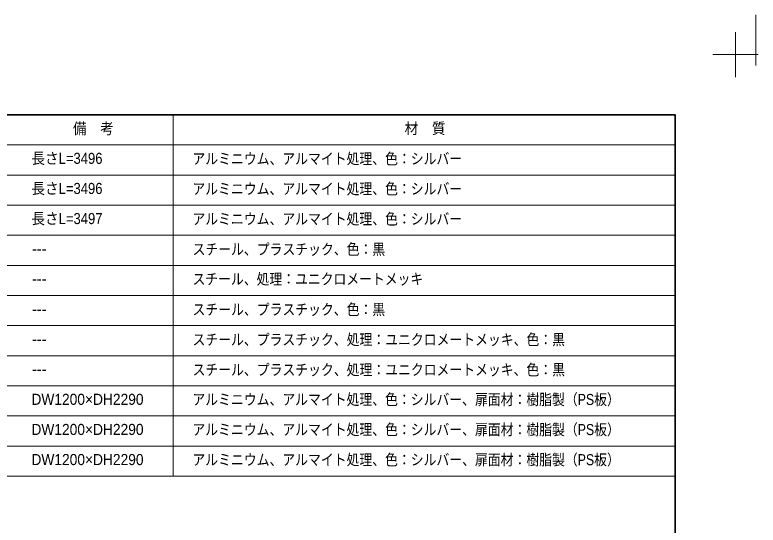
# Model space of a CAD drawing. Units: millimetres, scale not verified. Extents: x -4547 to 4547, y -2305 to 2305.
# Drawn here: x 16 to 1866, y 1034 to 2305 of the extents above; entities that cross this region are included whole.
import ezdxf
from ezdxf.enums import TextEntityAlignment as Align

# ---------------------------------------------------------------- set-up
doc = ezdxf.new("R2010")
doc.units = ezdxf.units.MM
doc.header["$LTSCALE"] = 20
doc.layers.add('0-5_1図面枠', color=7, linetype='Continuous', lineweight=20)
doc.styles.add('ＭＳ Ｐゴシック', font='')
doc.styles.get('ＭＳ Ｐゴシック').set_extended_font_data('MS PGothic')

# ---------------------------------------------------------------- blocks, each defined once
blk = doc.blocks.new('グループ-54')
at = {"layer": '0-5_1図面枠', "lineweight": 15}
for p, q in [((63000, 43425), (63000, 45675)), ((64125, 44550), (61875, 44550))]:
    blk.add_line(p, q, dxfattribs=at)
blk = doc.blocks.new('グループ-56')
at = {"layer": '0-5_1図面枠', "lineweight": 35}
blk.add_lwpolyline([(-60000, 41550), (60000, 41550), (60000, -41550), (-60000, -41550)], close=True, dxfattribs=at)
blk = doc.blocks.new('図面枠')
at = {"layer": '0-5_1図面枠'}
for name in ['グループ-54', 'グループ-56']:
    blk.add_blockref(name, (0, 0), dxfattribs=at)
blk = doc.blocks.new('グループ-59')
at = {"layer": '0-5_1図面枠', "lineweight": 15}
for p, q in [((35000, 41550), (35000, 23550)), ((14000, 40050), (60000, 40050)), ((14000, 38550), (60000, 38550)), ((14000, 37050), (60000, 37050)), ((14000, 35550), (60000, 35550)), ((14000, 34050), (60000, 34050)), ((14000, 32550), (60000, 32550)), ((14000, 31050), (60000, 31050)), ((14000, 29550), (60000, 29550)), ((14000, 28050), (60000, 28050)), ((14000, 26550), (60000, 26550)), ((14000, 25050), (60000, 25050))]:
    blk.add_line(p, q, dxfattribs=at)
blk.add_lwpolyline([(14000, 41550), (60000, 41550), (60000, 23550), (14000, 23550)], close=True, dxfattribs=at)

msp = doc.modelspace()

# ---------------------------------------------------------------- linework, layer by layer
at = {"layer": '0-5_1図面枠', "color": 5, "lineweight": 15}
msp.add_line((1859.98, 2305.14), (1859.98, 2178.65), dxfattribs=at)
msp.add_line((1859.98, 2305.14), (1859.98, 2178.65), dxfattribs=at)

# ---------------------------------------------------------------- block references
at = {"layer": '0-5_1図面枠', "xscale": 0.05, "yscale": 0.05}
for name in ['図面枠', 'グループ-59']:
    msp.add_blockref(name, (-1340.62, -21.39), dxfattribs=at)

# ---------------------------------------------------------------- texts
at = {"layer": '0-5_1図面枠', "style": 'ＭＳ Ｐゴシック'}
for s, height, width, p in [('備\u3000考', 27.57, 0.9, (160.31, 1999.99)), ('材\u3000質', 27.57, 0.9, (985.82, 2000.34)), ('長さL=3496', 27.57, 0.9, (56.91, 1925.77)), ('アルミニウム、アルマイト処理、色：シルバー', 27.57, 0.85, (457.65, 1924.85)), ('長さL=3496', 27.57, 0.9, (56.91, 1850.77)), ('アルミニウム、アルマイト処理、色：シルバー', 27.57, 0.85, (457.65, 1849.85)), ('長さL=3497', 27.57, 0.9, (56.91, 1775.77)), ('アルミニウム、アルマイト処理、色：シルバー', 27.57, 0.85, (457.65, 1774.85)), ('スチール、プラスチック、色：黒', 27.57, 0.85, (457.93, 1699.34)), ('スチール、処理：ユニクロメートメッキ', 27.51, 0.85, (457.93, 1625.28)), ('スチール、プラスチック、色：黒', 27.57, 0.85, (457.93, 1549.34)), ('スチール、プラスチック、処理：ユニクロメートメッキ、色：黒', 27.57, 0.85, (457.93, 1474.34)), ('スチール、プラスチック、処理：ユニクロメートメッキ、色：黒', 27.57, 0.85, (457.93, 1399.34)), ('DW1200×DH2290', 27.57, 0.95, (56.91, 1325.57)), ('アルミニウム、アルマイト処理、色：シルバー、扉面材：樹脂製（PS板）', 27.57, 0.85, (457.65, 1325.22)), ('DW1200×DH2290', 27.57, 0.95, (56.91, 1250.57)), ('アルミニウム、アルマイト処理、色：シルバー、扉面材：樹脂製（PS板）', 27.57, 0.85, (457.65, 1250.22)), ('DW1200×DH2290', 27.57, 0.95, (56.91, 1175.57)), ('アルミニウム、アルマイト処理、色：シルバー、扉面材：樹脂製（PS板）', 27.57, 0.85, (457.65, 1175.22))]:
    msp.add_text(s, height=height, dxfattribs=dict(at, width=width)).set_placement(p, align=Align.BOTTOM_LEFT)
for p in [(58.36, 1700.63), (58.36, 1625.63), (58.36, 1550.63), (58.36, 1475.63), (58.36, 1400.63)]:
    msp.add_text('---', height=27.57, dxfattribs=at).set_placement(p, align=Align.BOTTOM_LEFT)

doc.saveas('drawing.dxf')
